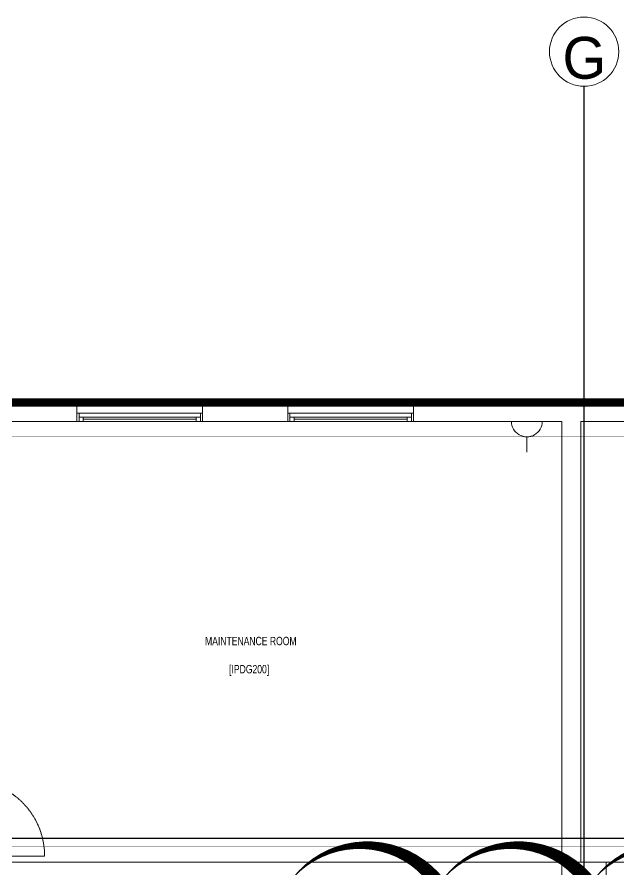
# Model space of a CAD drawing. Header units: metres. Extents: x 75097 to 220695, y -1557923 to -1361206.
# Drawn here: x 123189 to 130380, y -1396914 to -1386720 of the extents above; entities that cross this region are included whole.
import ezdxf

# ---------------------------------------------------------------- set-up
doc = ezdxf.new("R2010")
doc.units = ezdxf.units.M
doc.linetypes.add('A-100 - Copy$0$HIDDEN', pattern=[9.525, 6.35, -3.175])
doc.linetypes.add('DASHED2', pattern=[0.375, 0.25, -0.125])
doc.layers.get('0').update_dxf_attribs({"lineweight": 0})
for name, color, linetype, lineweight in [('A-100 - Copy$0$72_EGR_BASE_TEXT', 8, 'Continuous', 0), ('A-100 - Copy$0$Aluminum', 8, 'Continuous', 0), ('A-100 - Copy$0$AxisBalloons_2', 8, 'Continuous', 0), ('A-100 - Copy$0$Proj', 8, 'Continuous', 0), ('A-100 - Copy$0$Structure', 8, 'Continuous', 9), ('A-100 - Copy$0$TEXT', 8, 'Continuous', 0), ('A-100 - Copy$0$Walls', 8, 'Continuous', 0)]:
    doc.layers.add(name, color=color, linetype=linetype, lineweight=lineweight)
doc.layers.add('A-100 - Copy$0$axes', color=8, linetype='Continuous')
doc.layers.add('E-POWR', color=7, linetype='Continuous', lineweight=9, true_color=0x4e7e3e)
doc.layers.add('REV 01', color=7, linetype='Continuous', lineweight=0, true_color=0xe41b4d)
doc.styles.add('A-100 - Copy$0$Standard', font='GOTHIC.TTF')
doc.styles.add('A-100 - Copy$0$X3G_ENTITY_2587EA', font='swisscl.ttf', dxfattribs={"height": 200})

# ---------------------------------------------------------------- blocks, each defined once
blk = doc.blocks.new('NORMAL SOCKET')
at = {"layer": 'E-POWR'}
for p, q in [((0, 308), (0, 615)), ((-308, 0), (308, 0))]:
    blk.add_line(p, q, dxfattribs=at)
blk.add_ellipse((0, 0), major_axis=(33, 306), ratio=1, start_param=4.81904, end_param=7.960633, dxfattribs=at)
blk = doc.blocks.new('A-100 - Copy')
at = {"layer": 'A-100 - Copy$0$Aluminum'}
for p, q in [((125404.5, -1391452.7, -4.8), (123904.5, -1391452.7, -4.8)), ((123929.5, -1391452.7, -4.8), (123929.5, -1391552.7, -4.8)), ((125379.5, -1391502.7, -4.8), (123929.5, -1391502.7, -4.8)), ((123979.5, -1391502.7, -4.8), (123979.5, -1391552.7, -4.8)), ((123979.5, -1391527.7, -4.8), (125329.5, -1391527.7, -4.8)), ((125329.5, -1391502.7, -4.8), (125329.5, -1391552.7, -4.8)), ((125379.5, -1391452.7, -4.8), (125379.5, -1391552.7, -4.8)), ((127924.5, -1391452.7, -2.4), (126424.5, -1391452.7, -2.4)), ((126449.5, -1391452.7, -2.4), (126449.5, -1391552.7, -2.4)), ((127899.5, -1391502.7, -2.4), (126449.5, -1391502.7, -2.4)), ((126499.5, -1391502.7, -2.4), (126499.5, -1391552.7, -2.4)), ((126499.5, -1391527.7, -2.4), (127849.5, -1391527.7, -2.4)), ((127849.5, -1391502.7, -2.4), (127849.5, -1391552.7, -2.4)), ((127899.5, -1391452.7, -2.4), (127899.5, -1391552.7, -2.4)), ((125404.5, -1391552.7, -4.8), (123904.5, -1391552.7, -4.8)), ((127924.5, -1391552.7, -2.4), (126424.5, -1391552.7, -2.4)), ((122638.3, -1396747.7, 0), (123518.3, -1396747.7, 0))]:
    blk.add_line(p, q, dxfattribs=at)
at = {"layer": 'A-100 - Copy$0$Aluminum', "linetype": 'A-100 - Copy$0$HIDDEN'}
blk.add_arc((122613.3, -1396747.7, 0), 905, 0, 180, dxfattribs=at)
at = {"layer": 'A-100 - Copy$0$axes'}
for p, q in [((129963.3, -1477297.4, 0), (129963.3, -1387547.7, 0)), ((178940.3, -1396537.7, 0), (95643.4, -1396537.7, 0))]:
    blk.add_line(p, q, dxfattribs=at)
at = {"layer": 'A-100 - Copy$0$AxisBalloons_2'}
blk.add_circle((129963.3, -1387133.8, 0), 413.9, dxfattribs=at)
at = {"layer": 'A-100 - Copy$0$Proj'}
for p, q in [((123904.5, -1391327.7, -2.4), (125404.5, -1391327.7, -2.4)), ((126424.5, -1391327.7, 0), (127924.5, -1391327.7, 0))]:
    blk.add_line(p, q, dxfattribs=at)
at = {"layer": 'A-100 - Copy$0$Structure', "elevation": 0}
blk.add_lwpolyline([(129698.3, -1397352.7), (130228.3, -1397352.7), (130228.3, -1396822.7), (129698.3, -1396822.7)], close=True, dxfattribs=at)
at = {"layer": 'A-100 - Copy$0$Walls'}
for p, q in [((123904.5, -1391552.7, -2.4), (123904.5, -1391327.7, -2.4)), ((125404.5, -1391327.7, 0), (126424.5, -1391327.7, 0)), ((125404.5, -1391552.7, -2.4), (125404.5, -1391327.7, -2.4)), ((126424.5, -1391552.7, 0), (126424.5, -1391327.7, 0)), ((127924.5, -1391552.7, 0), (127924.5, -1391327.7, 0)), ((127924.5, -1391327.7, 0), (131140.8, -1391327.7, 0)), ((125404.5, -1391552.7, 0), (126424.5, -1391552.7, 0)), ((127924.5, -1391552.7, 0), (129698.3, -1391552.7, 0)), ((129698.3, -1396822.7, 0), (129698.3, -1391552.7, 0)), ((129923.3, -1391552.7, 0), (131140.8, -1391552.7, 0)), ((129923.3, -1396822.7, 0), (129923.3, -1391552.7, 0)), ((123028.3, -1396822.7, 0), (129698.3, -1396822.7, 0)), ((130228.3, -1396822.7, 0), (136898.3, -1396822.7, 0))]:
    blk.add_line(p, q, dxfattribs=at)
at = {"layer": 'A-100 - Copy$0$Walls', "elevation": 0}
for points in [[(123904.5, -1391552.7), (122723.3, -1391552.7), (122723.3, -1395767.7), (122498.3, -1395767.7), (122498.3, -1391327.7), (123904.5, -1391327.7)], [(127949.5, -1391327.7), (129698.3, -1391327.7)], [(127924.5, -1391552.7), (129698.3, -1391552.7)]]:
    blk.add_lwpolyline(points, dxfattribs=at)
at = {"layer": 'A-100 - Copy$0$72_EGR_BASE_TEXT', "char_height": 100, "attachment_point": 2, "style": 'A-100 - Copy$0$X3G_ENTITY_2587EA'}
for s, insert in [('MAINTENANCE ROOM', (125981.9, -1394128)), ('[IPDG200]', (125962, -1394464.3))]:
    blk.add_mtext(s, dxfattribs=dict(at, insert=insert))
at = {"layer": 'A-100 - Copy$0$TEXT', "insert": (129705.6, -1386957, 0), "char_height": 500, "attachment_point": 1, "style": 'A-100 - Copy$0$Standard'}
blk.add_mtext_dynamic_manual_height_columns('G', width=500, gutter_width=1, heights=[0], dxfattribs=at)

msp = doc.modelspace()

# ---------------------------------------------------------------- linework, layer by layer
at = {"layer": 'E-POWR', "color": 240, "linetype": 'DASHED2', "ltscale": 500, "true_color": 0xf10e52, "const_width": 100, "elevation": 2.4}
msp.add_lwpolyline([(115298.3, -1413281.4), (159313.3, -1413281.4), (159393.3, -1448612.7), (173978.3, -1448457.7), (173978.3, -1433902.7), (175258.3, -1433902.7), (175258.3, -1404237.7), (173964.3, -1404237.7), (173978.3, -1396822.7), (166814.4, -1396822.7), (166814.4, -1395572.7), (144628.7, -1395572.7), (144628.7, -1391327.7), (116969, -1391327.7), (116997.3, -1391802.7)], dxfattribs=at)
at = {"layer": 'E-POWR', "const_width": 3}
for points in [[(136783, -1391737.3), (129279.7, -1391737.3), (122907.9, -1391737.3), (122907.9, -1396638.1), (141743.2, -1396638.1)], [(122907.9, -1395467.5), (122907.9, -1396638.1), (131066.2, -1396638.1)]]:
    msp.add_lwpolyline(points, dxfattribs=at)

# ---------------------------------------------------------------- block references
at = {"layer": 'E-POWR', "color": 85, "xscale": 0.6, "yscale": 0.6, "zscale": 0.6, "rotation": 180}
msp.add_blockref('NORMAL SOCKET', (129279.7, -1391552.7, 0), dxfattribs=at)

# ---------------------------------------------------------------- next in the draw order: block references
msp.add_blockref('A-100 - Copy', (0, 0))

# ---------------------------------------------------------------- next in the draw order: linework, layer by layer
at = {"layer": 'REV 01', "color": 3, "elevation": -2.4}
msp.add_lwpolyline([(130868.9, -1404866.1, 0, 180.5, -0.5205671), (129064.1, -1404866.1, 0, 180.5, -0.5205671), (127259.3, -1404866.2, 0, 180.5, -0.5205671), (126415.7, -1403906.3, 0, 180.5, -0.5205671), (126417.8, -1402101.5, 0, 180.5, -0.5205671), (126420, -1400296.7, 0, 180.5, -0.5205671), (126422.2, -1398491.9, 0, 180.5, -0.5205671), (126423.8, -1397088.4, 0, 180.5, -0.5205671), (128228.6, -1397088.3, 0, 180.5, -0.5205671), (130033.4, -1397088.2, 0, 180.5, -0.5205671), (131838.2, -1397088.1, 0, 180.5, -0.5205671)], format="xyseb", dxfattribs=at)

doc.saveas('drawing.dxf')
